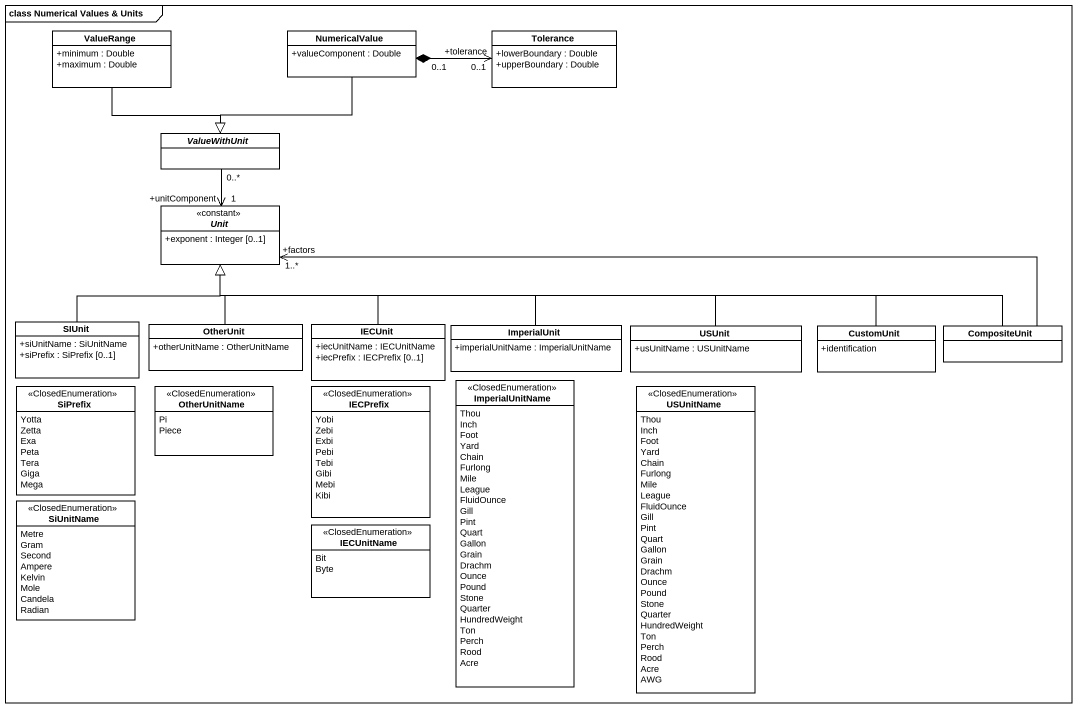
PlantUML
@startuml
mainframe class Numerical Values & Units
hide circle
hide empty members
skinparam classAttributeIconSize 0
class ValueRange {
  +minimum : Double
  +maximum : Double
}
class NumericalValue {
  +valueComponent : Double
}
class Tolerance {
  +lowerBoundary : Double
  +upperBoundary : Double
}
abstract class ValueWithUnit
abstract class Unit <<constant>> {
  +exponent : Integer [0..1]
}
class SIUnit {
  +siUnitName : SiUnitName
  +siPrefix : SiPrefix [0..1]
}
class OtherUnit {
  +otherUnitName : OtherUnitName
}
class IECUnit {
  +iecUnitName : IECUnitName
  +iecPrefix : IECPrefix [0..1]
}
class ImperialUnit {
  +imperialUnitName : ImperialUnitName
}
class USUnit {
  +usUnitName : USUnitName
}
class CustomUnit {
  +identification
}
class CompositeUnit
enum ImperialUnitName <<ClosedEnumeration>> {
  Thou
  Inch
  Foot
  Yard
  Chain
  Furlong
  Mile
  League
  FluidOunce
  Gill
  Pint
  Quart
  Gallon
  Grain
  Drachm
  Ounce
  Pound
  Stone
  Quarter
  HundredWeight
  Ton
  Perch
  Rood
  Acre
}
enum SiPrefix <<ClosedEnumeration>> {
  Yotta
  Zetta
  Exa
  Peta
  Tera
  Giga
  Mega
}
enum OtherUnitName <<ClosedEnumeration>> {
  Pi
  Piece
}
enum IECPrefix <<ClosedEnumeration>> {
  Yobi
  Zebi
  Exbi
  Pebi
  Tebi
  Gibi
  Mebi
  Kibi
}
enum USUnitName <<ClosedEnumeration>> {
  Thou
  Inch
  Foot
  Yard
  Chain
  Furlong
  Mile
  League
  FluidOunce
  Gill
  Pint
  Quart
  Gallon
  Grain
  Drachm
  Ounce
  Pound
  Stone
  Quarter
  HundredWeight
  Ton
  Perch
  Rood
  Acre
  AWG
}
enum SiUnitName <<ClosedEnumeration>> {
  Metre
  Gram
  Second
  Ampere
  Kelvin
  Mole
  Candela
  Radian
}
enum IECUnitName <<ClosedEnumeration>> {
  Bit
  Byte
}
ValueRange --|> ValueWithUnit
NumericalValue "0..1" *-right-> "+tolerance\n0..1" Tolerance
NumericalValue --|> ValueWithUnit
ValueWithUnit "0..*" --> "+unitComponent\n1" Unit
SIUnit -up-|> Unit
OtherUnit -up-|> Unit
IECUnit -up-|> Unit
ImperialUnit -left-|> Unit
USUnit -left-|> Unit
CustomUnit -left-|> Unit
CompositeUnit -left-> "+factors\n1..*" Unit
CompositeUnit -left-|> Unit
@enduml
